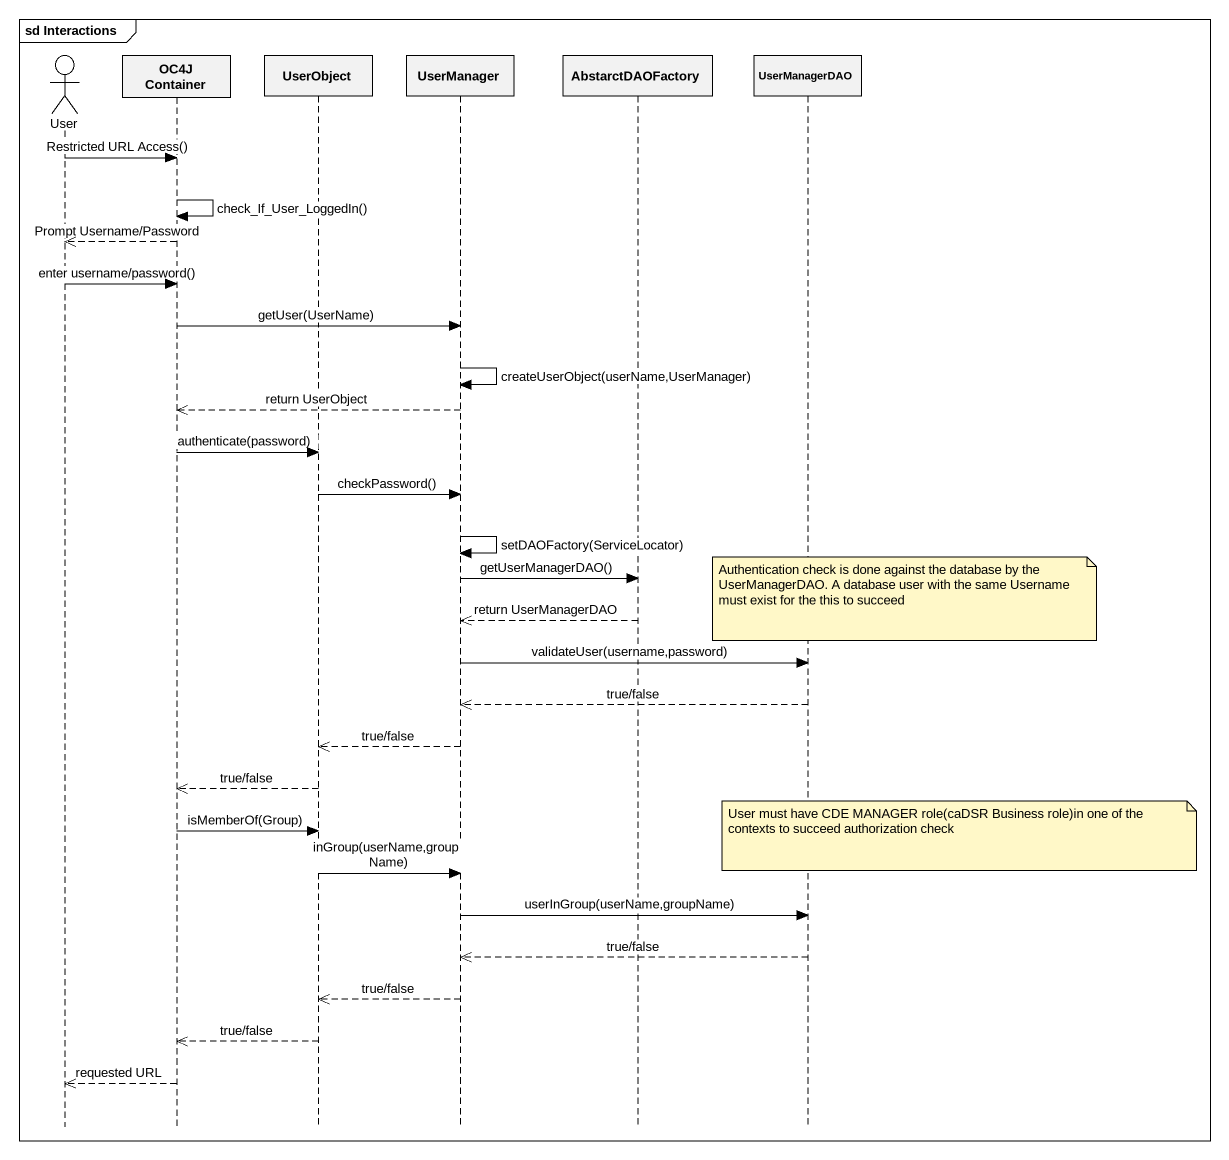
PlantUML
@startuml
mainframe sd Interactions
hide footbox
actor User
participant "OC4J Container" as OC4J_Container
participant UserObject
participant UserManager
participant AbstarctDAOFactory
participant UserManagerDAO

User -> OC4J_Container : Restricted URL Access()
OC4J_Container -> OC4J_Container : check_If_User_LoggedIn()
OC4J_Container -->> User : Prompt Username/Password
User -> OC4J_Container : enter username/password()
OC4J_Container -> UserManager : getUser(UserName)
UserManager -> UserManager : createUserObject(userName,UserManager)
UserManager -->> OC4J_Container : return UserObject
OC4J_Container -> UserObject : authenticate(password)
UserObject -> UserManager : checkPassword()
UserManager -> UserManager : setDAOFactory(ServiceLocator)
UserManager -> AbstarctDAOFactory : getUserManagerDAO()
note over UserManagerDAO : Authentication check is done against the database by the UserManagerDAO. A database user with the same Username must exist for the this to succeed
AbstarctDAOFactory -->> UserManager : return UserManagerDAO
UserManager -> UserManagerDAO : validateUser(username,password)
UserManagerDAO -->> UserManager : true/false
UserManager -->> UserObject : true/false
UserObject -->> OC4J_Container : true/false
OC4J_Container -> UserObject : isMemberOf(Group)
note over UserManagerDAO : User must have CDE MANAGER role(caDSR Business role)in one of the contexts to succeed authorization check
UserObject -> UserManager : inGroup(userName,groupName)
UserManager -> UserManagerDAO : userInGroup(userName,groupName)
UserManagerDAO -->> UserManager : true/false
UserManager -->> UserObject : true/false
UserObject -->> OC4J_Container : true/false
OC4J_Container -->> User : requested URL
@enduml
